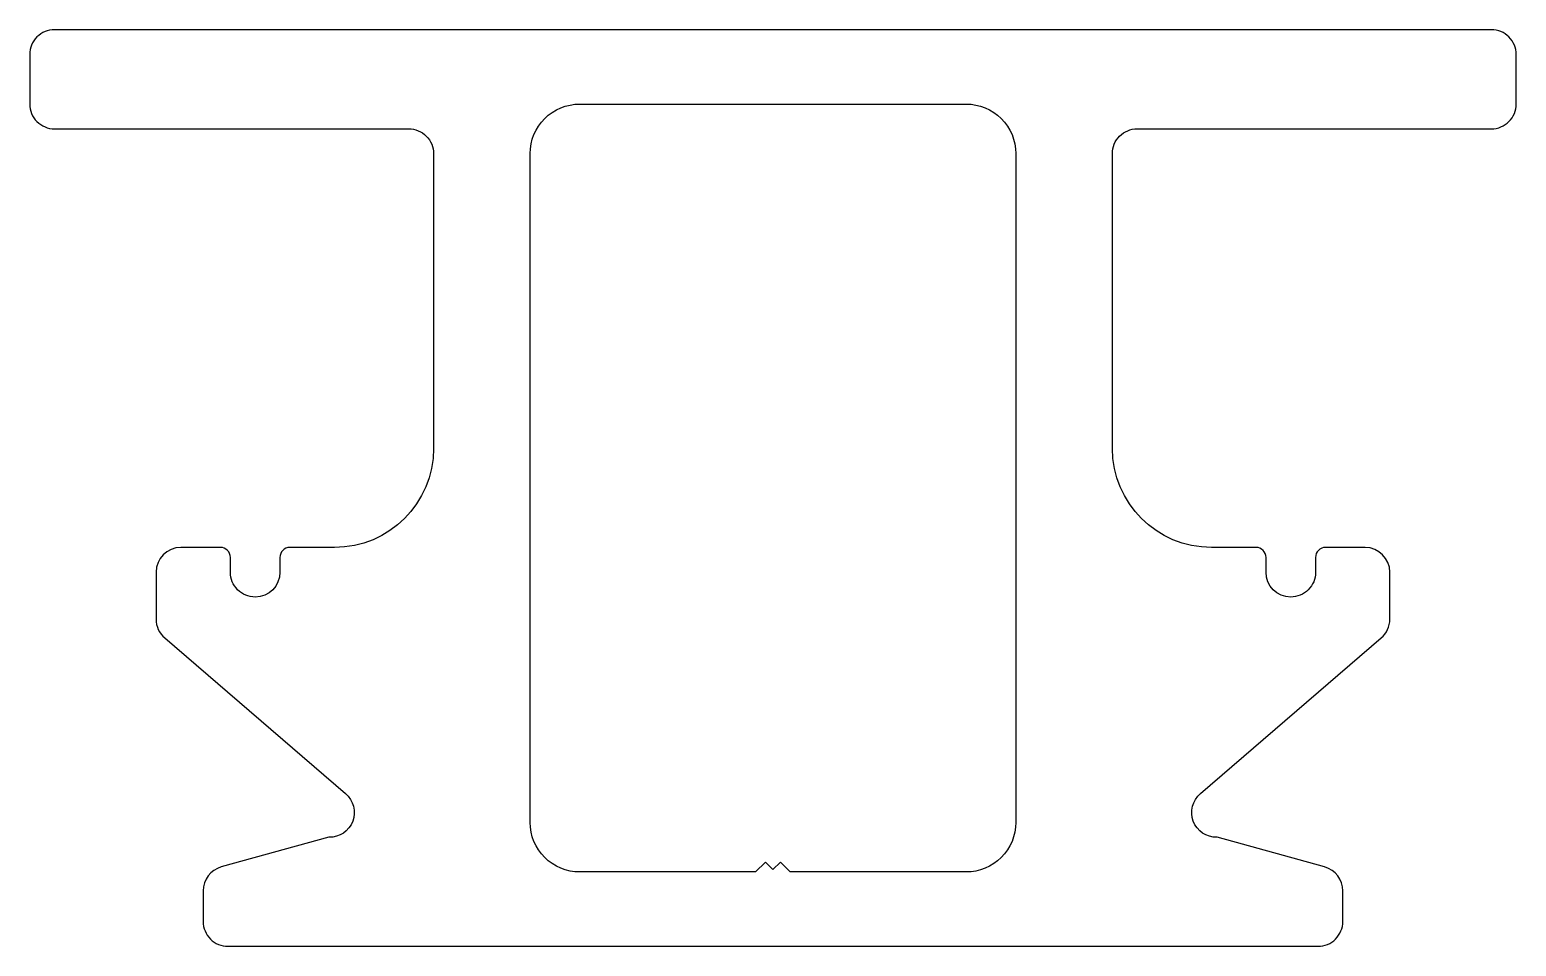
# Model space of a CAD drawing. Extents: x 1420.3 to 1450.3, y -15 to 3.5.
import ezdxf

# ---------------------------------------------------------------- set-up
doc = ezdxf.new("R2010")
doc.units = 0
doc.header["$LTSCALE"] = 15
doc.layers.get('0').update_dxf_attribs({"linetype": 'CONTINUOUS'})

msp = doc.modelspace()

# ---------------------------------------------------------------- linework, layer by layer
at = {"color": 0}
for points in [[(1424.814, -7.939), (1424.814, -7.939, -0.414223), (1424.314, -7.439), (1424.314, -7.139, 0.414223), (1424.114, -6.939), (1423.314, -6.939, 0.414204), (1422.814, -7.439), (1422.814, -8.386, 0.218373), (1422.988, -8.765), (1426.637, -11.907, -0.707357), (1426.303, -12.789), (1424.131, -13.388, 0.337421), (1423.764, -13.87), (1423.764, -14.489, 0.414214), (1424.264, -14.989), (1435.264, -14.989), (1446.264, -14.989, 0.414214), (1446.764, -14.489), (1446.764, -13.87, 0.337421), (1446.397, -13.388), (1444.226, -12.789, -0.707357), (1443.892, -11.907), (1447.541, -8.765, 0.218373), (1447.714, -8.386), (1447.714, -7.439, 0.414204), (1447.214, -6.939), (1446.414, -6.939, 0.414223), (1446.214, -7.139), (1446.214, -7.439, -0.414223), (1445.714, -7.939), (1445.714, -7.939, -0.414204), (1445.214, -7.439), (1445.214, -7.139, 0.414204), (1445.014, -6.939), (1444.114, -6.939, -0.414204), (1442.114, -4.939), (1442.114, 1.011, -0.414214), (1442.614, 1.511), (1449.764, 1.511, 0.414214), (1450.264, 2.011), (1450.264, 3.011, 0.414214), (1449.764, 3.511), (1435.264, 3.511), (1420.764, 3.511, 0.414214), (1420.264, 3.011), (1420.264, 2.011, 0.414214), (1420.764, 1.511), (1427.914, 1.511, -0.414214), (1428.414, 1.011), (1428.414, -4.939, -0.414204), (1426.414, -6.939), (1425.514, -6.939, 0.414204), (1425.314, -7.139), (1425.314, -7.439, -0.414204)], [(1435.414, -13.289), (1435.264, -13.439), (1435.114, -13.289), (1434.914, -13.489), (1431.364, -13.489, -0.414214), (1430.364, -12.489), (1430.364, 1.011, -0.414214), (1431.364, 2.011), (1439.164, 2.011, -0.414214), (1440.164, 1.011), (1440.164, -12.489, -0.414214), (1439.164, -13.489), (1435.614, -13.489)]]:
    msp.add_lwpolyline(points, format="xyb", close=True, dxfattribs=at)

doc.saveas('drawing.dxf')
